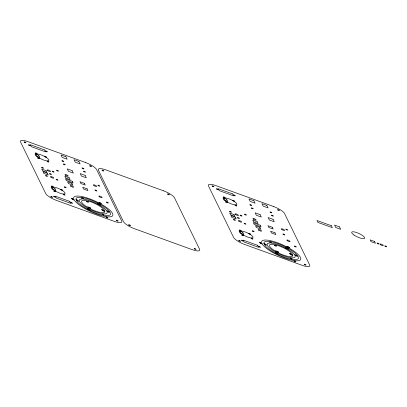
<?xml version="1.0" encoding="UTF-8"?>
<svg xmlns="http://www.w3.org/2000/svg" width="407" height="407" viewBox="0 0 407 407"><rect width="100%" height="100%" fill="white"/><g stroke="black" fill="none" stroke-linecap="round" stroke-linejoin="round"><path stroke-width="0.61" d="M289.489 253.581L292.801 255.733A12.775 3.393 24.9 0 1 275.651 251.373L275.478 251.241M87.907 201.73L87.083 200.712A12.775 3.393 24.9 0 0 86.457 206.624L89.265 207.249L90.954 208.298L89.118 207.443L87.709 207.402A12.775 3.393 24.9 0 0 104.858 211.772L101.908 210.032L101.582 209.427L102.605 209.681L103.098 210.104L102.508 210.16L104.904 211.325A12.775 3.393 24.9 0 0 88.385 201.043C90.262 204.243 83.359 199.817 87.815 201.816M295.431 260.867L295.553 260.801A21.469 5.703 24.9 0 0 286.92 246.927M290.303 258.888L290.211 258.048A1.409 0.376 24.9 0 1 290.517 258.058L292.216 258.903L290.842 258.45M289.509 253.424L291.041 254.09L290.308 254.019M290.303 258.938L290.14 258.954A18.91 5.021 24.9 0 1 263.98 243.691M88.935 209.468L87.51 208.689L88.166 209.315A1.46 0.387 24.9 0 0 89.199 209.793L91.55 210.185A15.334 4.07 24.9 0 0 106.715 210.994L107.433 211.126A2.208 0.585 24.9 0 1 108.521 211.742C106.883 211.187 109.101 213.014 109.356 212.235A1.46 0.387 24.9 0 0 108.934 211.752L106.151 210.241A15.334 4.07 24.9 0 0 83.186 199.104L82.367 198.662M276.908 253.419L275.412 252.691L276.964 253.698L279.487 254.156A15.334 4.07 24.9 0 0 294.658 254.965L295.487 255.153A2.04 0.544 24.9 0 1 296.372 255.652L296.438 255.713M288.161 247.003L289.611 247.756L288.624 246.988A1.409 0.376 24.9 0 0 288.136 246.769L286.162 246.388A1.307 0.346 24.9 0 1 285.918 246.357L285.541 246.225A21.469 5.703 24.9 0 0 262.052 243.722M286.945 248.29L285.495 247.542L286.411 248.28A1.409 0.376 24.9 0 0 286.894 248.509L289.54 249.196A18.91 5.021 24.9 0 1 291.28 259.198L291.254 259.188M277.457 251.541L277.895 252.07L278.887 252.299L277.396 251.292L274.425 250.61A12.775 3.393 24.9 0 1 275.025 244.678L275.397 244.856M277.996 253.653L277.737 253.307A15.334 4.07 24.9 0 1 269.968 243.01C268.015 240.247 273.753 243.691 270.212 242.196M262.006 243.727L261.518 243.569M275.575 251.205L276.511 251.292M264.011 243.691L264.886 244.058A2.467 0.656 24.9 0 1 265.73 244.561L265.786 244.622M99.15 202.813L98.932 202.905A21.469 5.703 24.9 0 1 107.611 216.834L107.489 216.895A1.307 0.346 24.9 0 0 107.57 217.038C109.305 219.821 103.169 215.639 107.204 217.547M89.942 209.676L89.799 209.34A15.334 4.07 24.9 0 1 82.026 199.043L81.563 197.899A1.46 0.387 24.9 0 1 82.173 197.888L83.633 198.667L82.27 198.229M287.917 248.555L288.298 248.489A18.91 5.021 24.9 0 0 263.894 243.203L266.417 244.785A1.409 0.376 24.9 0 1 266.595 245.004C266.585 246.001 263.995 244.012 265.735 244.602M296.332 255.672L295.777 255.688L297.298 256.354L296.734 255.616L294.078 254.197A15.334 4.07 24.9 0 0 271.128 243.071L270.36 242.699M260.215 242.821C261.986 243.422 259.274 241.376 259.407 242.455A1.409 0.376 24.9 0 0 259.61 242.684L261.849 243.951A1.307 0.346 24.9 0 1 262.174 244.119L262.429 244.317A21.469 5.703 24.9 0 0 294.546 260.694M99.079 204.365C95.182 201.872 99.573 205.449 101.602 205.23A18.91 5.021 24.9 0 1 103.337 215.232M292.608 255.286L292.847 255.296A12.775 3.393 24.9 0 0 276.328 245.009C278.098 248.194 271.479 243.844 275.753 245.787M294.597 260.719L294.999 260.989M106.654 216.748L107.112 217.099A2.981 0.789 24.9 0 1 107.275 217.46M292.521 255.245L291.209 254.584A2.04 0.544 24.9 0 1 290.364 254.075M291.188 259.157L290.857 258.918M261.467 243.539L261.187 243.401A2.467 0.656 24.9 0 1 260.282 242.887M73.469 199.547L74.089 199.756A21.469 5.703 24.9 0 1 97.599 202.254L97.975 202.391A1.307 0.346 24.9 0 0 98.219 202.421C100.702 201.979 103.042 205.189 100.122 203.001A2.981 0.789 24.9 0 0 99.176 202.834M103.281 215.206L102.89 214.906A2.981 0.789 24.9 0 1 102.768 214.53M76.735 199.974L76.068 199.725A18.91 5.021 24.9 0 0 102.142 214.977C101.597 212.724 106.095 216.031 102.869 214.453M72.339 198.906L72.95 198.911L71.444 198.204L71.78 198.804L73.911 199.985A1.307 0.346 24.9 0 1 74.232 200.152L74.486 200.351A21.469 5.703 24.9 0 0 106.603 216.728M72.319 198.891L72.329 198.901A2.981 0.789 24.9 0 0 73.438 199.516M295.146 261.513L293.773 261.065L295.492 261.894A1.409 0.376 24.9 0 0 295.772 261.889L295.513 261.004A1.307 0.346 24.9 0 1 295.462 260.938M286.859 246.856L287.25 246.795A2.467 0.656 24.9 0 1 288.034 246.952M275.427 244.897L275.804 245.467M82.387 198.687L82.392 198.697A2.208 0.585 24.9 0 1 82.209 198.301M100.346 204.507L100.102 204.604A2.981 0.789 24.9 0 1 99.115 204.39M295.09 261.152A2.467 0.656 24.9 0 1 295.177 261.299M287.856 248.529A2.467 0.656 24.9 0 1 287.047 248.351M290.786 258.75A2.467 0.656 24.9 0 1 290.725 258.618M270.319 242.577A2.04 0.544 24.9 0 1 270.207 242.424M277.727 253.602A2.04 0.544 24.9 0 1 276.989 253.48M276.551 251.323A2.04 0.544 24.9 0 1 277.345 251.49M275.748 245.446A2.04 0.544 24.9 0 1 275.824 245.589M100.32 204.482A18.91 5.021 24.9 0 0 75.951 199.237C82.453 202.981 75.229 200.442 77.788 200.605A2.981 0.789 24.9 0 0 76.725 199.985M89.855 209.636A2.208 0.585 24.9 0 1 88.95 209.488M339.504 226.877L334.579 225.091L335.765 227.528L340.695 229.314L339.504 226.877M331.405 225.737L316.967 220.502L317.898 222.415L332.336 227.65L331.405 225.737M374.582 241.493L370.187 239.896L371.047 241.661L375.442 243.254L374.582 241.493M273.596 206.537L215.837 185.587A10.221 2.717 24.9 0 0 208.465 185.938L233.582 237.418A10.221 2.717 24.9 0 0 244.546 244.424L302.304 265.374A10.221 2.717 24.9 0 0 309.676 265.023L284.559 213.543A10.221 2.717 24.9 0 0 273.596 206.537M253.892 200.743L248.967 198.952L250.152 201.389L255.082 203.179L253.892 200.743M266.885 205.454L261.955 203.668L263.146 206.1L268.071 207.891L266.885 205.454M232.636 193.92L218.198 188.68L219.129 190.593L233.572 195.833L232.636 193.92M226.684 199.257L222.975 197.909L223.992 199.995L227.701 201.343L226.684 199.257M260.093 214.626L255.164 212.841L256.354 215.278L261.279 217.063L260.093 214.626M273.082 219.342L268.152 217.552L269.342 219.989L274.272 221.774L273.082 219.342M257.199 221.805L252.803 220.212L253.663 221.978L258.058 223.57L257.199 221.805M272.329 227.294L267.933 225.702L268.793 227.462L273.189 229.06L272.329 227.294M234.081 214.631L229.685 213.039L230.545 214.799L234.941 216.392L234.081 214.631M260.256 225.254L253.419 222.777L254.197 224.364L261.035 226.841L260.256 225.254M85.653 162.571L27.895 141.616A10.221 2.717 24.9 0 0 20.523 141.972L45.64 193.452A10.221 2.717 24.9 0 0 56.604 200.458L114.362 221.408A10.221 2.717 24.9 0 0 121.734 221.057L96.617 169.571A10.221 2.717 24.9 0 0 85.653 162.571M163.543 190.827L105.784 169.872A10.221 2.717 24.9 0 0 98.413 170.228L123.53 221.708A10.221 2.717 24.9 0 0 134.493 228.714L192.252 249.664A10.221 2.717 24.9 0 0 199.623 249.313L174.506 197.833A10.221 2.717 24.9 0 0 163.543 190.827M235.338 217.206L230.942 215.608L231.802 217.374L236.197 218.966L235.338 217.206M65.949 156.771L61.025 154.986L62.21 157.423L67.14 159.208L65.949 156.771M78.943 161.487L74.013 159.697L75.203 162.134L80.133 163.924L78.943 161.487M259.89 227.325L255.494 225.727L256.354 227.493L260.75 229.085L259.89 227.325M275.02 232.809L270.624 231.217L271.484 232.977L275.88 234.574L275.02 232.809M44.694 149.954L30.255 144.714L31.191 146.627L45.63 151.862L44.694 149.954M38.746 155.286L35.033 153.938L36.05 156.029L39.764 157.372L38.746 155.286M242.816 232.316L239.102 230.967L240.12 233.053L243.834 234.401L242.816 232.316M72.151 170.66L67.221 168.874L68.412 171.306L73.336 173.097L72.151 170.66M85.139 175.371L80.215 173.585L81.4 176.022L86.33 177.808L85.139 175.371M257.753 245.401L243.315 240.166L244.251 242.079L258.689 247.314L257.753 245.401M69.261 177.839L64.866 176.246L65.725 178.007L70.121 179.604L69.261 177.839M84.386 183.328L79.991 181.731L80.851 183.496L85.246 185.088L84.386 183.328M46.139 170.665L41.743 169.068L42.603 170.833L46.998 172.426L46.139 170.665M72.314 181.288L65.481 178.805L66.255 180.398L73.092 182.875L72.314 181.288M47.395 173.24L43 171.642L43.859 173.407L48.255 175L47.395 173.24M71.953 183.353L67.557 181.761L68.417 183.526L72.812 185.119L71.953 183.353M87.078 188.843L82.682 187.251L83.542 189.011L87.937 190.608L87.078 188.843M54.874 188.344L51.16 187.001L52.177 189.087L55.891 190.435L54.874 188.344M69.816 201.434L55.372 196.194L56.308 198.107L70.747 203.347L69.816 201.434M380.611 244.79A1.791 0.473 24.9 0 0 383.262 245.599A1.791 0.473 24.9 0 0 381.074 244.098A1.791 0.473 24.9 0 0 380.611 244.79M377.442 243.503A1.073 0.285 24.9 0 0 379.024 243.981A1.073 0.285 24.9 0 0 377.701 243.081A1.073 0.285 24.9 0 0 377.442 243.503M354.039 235.068A7.153 1.898 24.9 0 0 364.636 238.304A7.153 1.898 24.9 0 0 355.886 232.3A7.153 1.898 24.9 0 0 354.039 235.068M212.388 186.269A1.023 0.27 24.9 0 0 213.904 186.732A1.023 0.27 24.9 0 0 212.652 185.872A1.023 0.27 24.9 0 0 212.388 186.269M385.108 246.296A1.023 0.27 24.9 0 0 386.635 246.769A1.023 0.27 24.9 0 0 385.404 245.914A1.023 0.27 24.9 0 0 385.108 246.296M239.031 240.873A1.023 0.27 24.9 0 0 240.542 241.336A1.023 0.27 24.9 0 0 239.296 240.476A1.023 0.27 24.9 0 0 239.031 240.873M304.568 264.647A1.023 0.27 24.9 0 0 306.079 265.11A1.023 0.27 24.9 0 0 304.828 264.25A1.023 0.27 24.9 0 0 304.568 264.647M277.925 210.043A1.023 0.27 24.9 0 0 279.441 210.505A1.023 0.27 24.9 0 0 278.19 209.651A1.023 0.27 24.9 0 0 277.925 210.043M235.79 214.647A1.791 0.473 24.9 0 0 238.441 215.461A1.791 0.473 24.9 0 0 236.253 213.955A1.791 0.473 24.9 0 0 235.79 214.647M239.021 221.271A1.791 0.473 24.9 0 0 241.672 222.08A1.791 0.473 24.9 0 0 239.484 220.579A1.791 0.473 24.9 0 0 239.021 221.271M258.893 230.291A1.791 0.473 24.9 0 0 261.543 231.1A1.791 0.473 24.9 0 0 259.351 229.599A1.791 0.473 24.9 0 0 258.893 230.291M287.403 240.786A1.791 0.473 24.9 0 0 290.049 241.595A1.791 0.473 24.9 0 0 287.861 240.094A1.791 0.473 24.9 0 0 287.403 240.786M253.51 219.261A1.791 0.473 24.9 0 0 256.161 220.07A1.791 0.473 24.9 0 0 253.968 218.569A1.791 0.473 24.9 0 0 253.51 219.261M281.929 229.568A1.791 0.473 24.9 0 0 284.579 230.382A1.791 0.473 24.9 0 0 282.392 228.876A1.791 0.473 24.9 0 0 281.929 229.568M237.83 217.979A1.073 0.285 24.9 0 0 239.408 218.457A1.073 0.285 24.9 0 0 238.09 217.557A1.073 0.285 24.9 0 0 237.83 217.979M283.211 234.442A1.073 0.285 24.9 0 0 284.793 234.92A1.073 0.285 24.9 0 0 283.47 234.02A1.073 0.285 24.9 0 0 283.211 234.442M242.369 234.391A7.153 1.898 24.9 0 0 252.966 237.627A7.153 1.898 24.9 0 0 244.215 231.624A7.153 1.898 24.9 0 0 242.369 234.391M226.221 201.292A7.153 1.898 24.9 0 0 236.823 204.533A7.153 1.898 24.9 0 0 228.068 198.524A7.153 1.898 24.9 0 0 226.221 201.292M240.445 215.583A1.023 0.27 24.9 0 0 241.972 216.061A1.023 0.27 24.9 0 0 240.74 215.201A1.023 0.27 24.9 0 0 240.445 215.583M244.393 223.672A1.023 0.27 24.9 0 0 245.92 224.15A1.023 0.27 24.9 0 0 244.688 223.295A1.023 0.27 24.9 0 0 244.393 223.672M229.904 211.757A1.023 0.27 24.9 0 0 231.43 212.235A1.023 0.27 24.9 0 0 230.199 211.381A1.023 0.27 24.9 0 0 229.904 211.757M233.852 219.851A1.023 0.27 24.9 0 0 235.373 220.324A1.023 0.27 24.9 0 0 234.147 219.47A1.023 0.27 24.9 0 0 233.852 219.851M271.856 215.629A1.023 0.27 24.9 0 0 273.382 216.107A1.023 0.27 24.9 0 0 272.151 215.247A1.023 0.27 24.9 0 0 271.856 215.629M251.689 208.313A1.023 0.27 24.9 0 0 253.215 208.791A1.023 0.27 24.9 0 0 251.984 207.931A1.023 0.27 24.9 0 0 251.689 208.313M270.334 212.352A1.023 0.27 24.9 0 0 271.861 212.83A1.023 0.27 24.9 0 0 270.63 211.971A1.023 0.27 24.9 0 0 270.334 212.352M250.163 205.036A1.023 0.27 24.9 0 0 251.689 205.515A1.023 0.27 24.9 0 0 250.463 204.655A1.023 0.27 24.9 0 0 250.163 205.036M258.898 246.79A1.023 0.27 24.9 0 0 260.424 247.268A1.023 0.27 24.9 0 0 259.193 246.413A1.023 0.27 24.9 0 0 258.898 246.79M241.89 240.623A1.023 0.27 24.9 0 0 243.417 241.102A1.023 0.27 24.9 0 0 242.185 240.242A1.023 0.27 24.9 0 0 241.89 240.623M216.773 189.138A1.023 0.27 24.9 0 0 218.3 189.616A1.023 0.27 24.9 0 0 217.068 188.762A1.023 0.27 24.9 0 0 216.773 189.138M233.781 195.309A1.023 0.27 24.9 0 0 235.307 195.787A1.023 0.27 24.9 0 0 234.076 194.928A1.023 0.27 24.9 0 0 233.781 195.309M251.445 238.619A1.023 0.27 24.9 0 0 252.971 239.092A1.023 0.27 24.9 0 0 251.74 238.237A1.023 0.27 24.9 0 0 251.445 238.619M241.987 235.195A1.023 0.27 24.9 0 0 243.513 235.673A1.023 0.27 24.9 0 0 242.282 234.814A1.023 0.27 24.9 0 0 241.987 235.195M239.738 230.393A1.023 0.27 24.9 0 0 241.265 230.866A1.023 0.27 24.9 0 0 240.033 230.011A1.023 0.27 24.9 0 0 239.738 230.393M249.069 233.776A1.023 0.27 24.9 0 0 250.59 234.254A1.023 0.27 24.9 0 0 249.364 233.394A1.023 0.27 24.9 0 0 249.069 233.776M235.297 205.52A1.023 0.27 24.9 0 0 236.823 205.998A1.023 0.27 24.9 0 0 235.592 205.143A1.023 0.27 24.9 0 0 235.297 205.52M225.839 202.101A1.023 0.27 24.9 0 0 227.365 202.574A1.023 0.27 24.9 0 0 226.134 201.719A1.023 0.27 24.9 0 0 225.839 202.101M223.591 197.293A1.023 0.27 24.9 0 0 225.117 197.771A1.023 0.27 24.9 0 0 223.886 196.917A1.023 0.27 24.9 0 0 223.591 197.293M232.921 200.682A1.023 0.27 24.9 0 0 234.447 201.155A1.023 0.27 24.9 0 0 233.216 200.3A1.023 0.27 24.9 0 0 232.921 200.682M286.136 229.584A1.023 0.27 24.9 0 0 287.663 230.062A1.023 0.27 24.9 0 0 286.431 229.207A1.023 0.27 24.9 0 0 286.136 229.584M294.76 246.484A1.023 0.27 24.9 0 0 296.281 246.963A1.023 0.27 24.9 0 0 295.055 246.103A1.023 0.27 24.9 0 0 294.76 246.484M252.584 231.186A1.023 0.27 24.9 0 0 254.11 231.664A1.023 0.27 24.9 0 0 252.879 230.805A1.023 0.27 24.9 0 0 252.584 231.186M244.882 214.621A1.023 0.27 24.9 0 0 246.408 215.094A1.023 0.27 24.9 0 0 245.177 214.24A1.023 0.27 24.9 0 0 244.882 214.621M167.862 194.322A1.023 0.27 24.9 0 0 169.383 194.8A1.023 0.27 24.9 0 0 168.157 193.941A1.023 0.27 24.9 0 0 167.862 194.322M194.5 248.926A1.023 0.27 24.9 0 0 196.026 249.405A1.023 0.27 24.9 0 0 194.795 248.545A1.023 0.27 24.9 0 0 194.5 248.926M128.963 225.152A1.023 0.27 24.9 0 0 130.489 225.626A1.023 0.27 24.9 0 0 129.258 224.771A1.023 0.27 24.9 0 0 128.963 225.152M102.325 170.548A1.023 0.27 24.9 0 0 103.846 171.026A1.023 0.27 24.9 0 0 102.62 170.167A1.023 0.27 24.9 0 0 102.325 170.548M24.435 142.292A1.023 0.27 24.9 0 0 25.956 142.771A1.023 0.27 24.9 0 0 24.73 141.911A1.023 0.27 24.9 0 0 24.435 142.292M51.073 196.896A1.023 0.27 24.9 0 0 52.6 197.37A1.023 0.27 24.9 0 0 51.368 196.515A1.023 0.27 24.9 0 0 51.073 196.896M116.611 220.67A1.023 0.27 24.9 0 0 118.137 221.149A1.023 0.27 24.9 0 0 116.906 220.289A1.023 0.27 24.9 0 0 116.611 220.67M89.972 166.066A1.023 0.27 24.9 0 0 91.494 166.544A1.023 0.27 24.9 0 0 90.268 165.685A1.023 0.27 24.9 0 0 89.972 166.066M47.823 170.665A1.791 0.473 24.9 0 0 50.493 171.5A1.791 0.473 24.9 0 0 48.341 169.999A1.791 0.473 24.9 0 0 47.823 170.665M51.053 177.284A1.791 0.473 24.9 0 0 53.724 178.118A1.791 0.473 24.9 0 0 51.572 176.618A1.791 0.473 24.9 0 0 51.053 177.284M70.925 186.309A1.791 0.473 24.9 0 0 73.596 187.144A1.791 0.473 24.9 0 0 71.444 185.643A1.791 0.473 24.9 0 0 70.925 186.309M99.435 196.8A1.791 0.473 24.9 0 0 102.106 197.634A1.791 0.473 24.9 0 0 99.949 196.138A1.791 0.473 24.9 0 0 99.435 196.8M65.542 175.275A1.791 0.473 24.9 0 0 68.213 176.109A1.791 0.473 24.9 0 0 66.061 174.608A1.791 0.473 24.9 0 0 65.542 175.275M93.961 185.587A1.791 0.473 24.9 0 0 96.632 186.421A1.791 0.473 24.9 0 0 94.48 184.92A1.791 0.473 24.9 0 0 93.961 185.587M49.847 173.982A1.073 0.285 24.9 0 0 51.46 174.501A1.073 0.285 24.9 0 0 50.198 173.606A1.073 0.285 24.9 0 0 49.847 173.982M95.228 190.445A1.073 0.285 24.9 0 0 96.841 190.964A1.073 0.285 24.9 0 0 95.579 190.069A1.073 0.285 24.9 0 0 95.228 190.445M54.324 190.354A7.153 1.898 24.9 0 0 65.003 193.691A7.153 1.898 24.9 0 0 56.395 187.693A7.153 1.898 24.9 0 0 54.324 190.354M38.177 157.255A7.153 1.898 24.9 0 0 48.855 160.592A7.153 1.898 24.9 0 0 40.247 154.594A7.153 1.898 24.9 0 0 38.177 157.255M52.503 171.617A1.023 0.27 24.9 0 0 54.029 172.095A1.023 0.27 24.9 0 0 52.798 171.235A1.023 0.27 24.9 0 0 52.503 171.617M56.451 179.706A1.023 0.27 24.9 0 0 57.977 180.184A1.023 0.27 24.9 0 0 56.746 179.324A1.023 0.27 24.9 0 0 56.451 179.706M41.962 167.791A1.023 0.27 24.9 0 0 43.488 168.269A1.023 0.27 24.9 0 0 42.257 167.409A1.023 0.27 24.9 0 0 41.962 167.791M45.91 175.88A1.023 0.27 24.9 0 0 47.436 176.358A1.023 0.27 24.9 0 0 46.205 175.503A1.023 0.27 24.9 0 0 45.91 175.88M83.913 171.662A1.023 0.27 24.9 0 0 85.439 172.136A1.023 0.27 24.9 0 0 84.213 171.281A1.023 0.27 24.9 0 0 83.913 171.662M82.392 168.386A1.023 0.27 24.9 0 0 83.918 168.859A1.023 0.27 24.9 0 0 82.687 168.005A1.023 0.27 24.9 0 0 82.392 168.386M70.955 202.823A1.023 0.27 24.9 0 0 72.482 203.302A1.023 0.27 24.9 0 0 71.25 202.442A1.023 0.27 24.9 0 0 70.955 202.823M53.948 196.652A1.023 0.27 24.9 0 0 55.474 197.13A1.023 0.27 24.9 0 0 54.248 196.276A1.023 0.27 24.9 0 0 53.948 196.652M28.831 145.172A1.023 0.27 24.9 0 0 30.357 145.65A1.023 0.27 24.9 0 0 29.126 144.79A1.023 0.27 24.9 0 0 28.831 145.172M45.838 151.343A1.023 0.27 24.9 0 0 47.365 151.816A1.023 0.27 24.9 0 0 46.133 150.961A1.023 0.27 24.9 0 0 45.838 151.343M63.502 194.648A1.023 0.27 24.9 0 0 65.028 195.126A1.023 0.27 24.9 0 0 63.797 194.271A1.023 0.27 24.9 0 0 63.502 194.648M54.045 191.229A1.023 0.27 24.9 0 0 55.571 191.702A1.023 0.27 24.9 0 0 54.34 190.847A1.023 0.27 24.9 0 0 54.045 191.229M51.796 186.421A1.023 0.27 24.9 0 0 53.322 186.899A1.023 0.27 24.9 0 0 52.091 186.045A1.023 0.27 24.9 0 0 51.796 186.421M61.126 189.81A1.023 0.27 24.9 0 0 62.653 190.283A1.023 0.27 24.9 0 0 61.421 189.428A1.023 0.27 24.9 0 0 61.126 189.81M47.354 161.554A1.023 0.27 24.9 0 0 48.881 162.032A1.023 0.27 24.9 0 0 47.65 161.172A1.023 0.27 24.9 0 0 47.354 161.554M37.897 158.13A1.023 0.27 24.9 0 0 39.423 158.608A1.023 0.27 24.9 0 0 38.197 157.748A1.023 0.27 24.9 0 0 37.897 158.13M35.648 153.327A1.023 0.27 24.9 0 0 37.174 153.805A1.023 0.27 24.9 0 0 35.943 152.946A1.023 0.27 24.9 0 0 35.648 153.327M44.979 156.71A1.023 0.27 24.9 0 0 46.505 157.188A1.023 0.27 24.9 0 0 45.274 156.329A1.023 0.27 24.9 0 0 44.979 156.71M98.194 185.617A1.023 0.27 24.9 0 0 99.72 186.096A1.023 0.27 24.9 0 0 98.489 185.236A1.023 0.27 24.9 0 0 98.194 185.617M106.817 202.518A1.023 0.27 24.9 0 0 108.343 202.991A1.023 0.27 24.9 0 0 107.112 202.137A1.023 0.27 24.9 0 0 106.817 202.518M64.642 187.215A1.023 0.27 24.9 0 0 66.168 187.693A1.023 0.27 24.9 0 0 64.937 186.838A1.023 0.27 24.9 0 0 64.642 187.215M56.939 170.65A1.023 0.27 24.9 0 0 58.466 171.128A1.023 0.27 24.9 0 0 57.234 170.274A1.023 0.27 24.9 0 0 56.939 170.65M62.225 161.07A1.023 0.27 24.9 0 0 63.746 161.543A1.023 0.27 24.9 0 0 62.52 160.689A1.023 0.27 24.9 0 0 62.225 161.07M63.746 164.347A1.023 0.27 24.9 0 0 65.273 164.82A1.023 0.27 24.9 0 0 64.041 163.965A1.023 0.27 24.9 0 0 63.746 164.347"/></g></svg>
